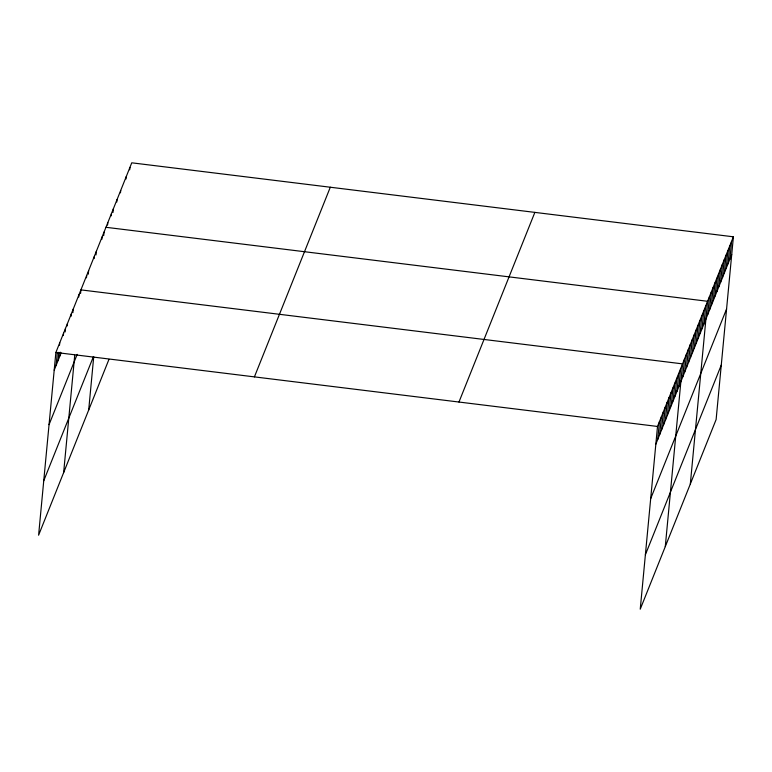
<?xml version="1.0" encoding="UTF-8"?>
<svg xmlns="http://www.w3.org/2000/svg" width="772" height="772" viewBox="0 0 772 772"><rect width="100%" height="100%" fill="white"/><g stroke="black" fill="none" stroke-linecap="round" stroke-linejoin="round"><path stroke-width="1.16" d="M733.4 236.801L657.512 426.453L640.239 609.185L716.126 419.534L733.4 236.801L131.761 162.815L55.873 352.466L38.6 535.199L108.958 359.366M56.124 365.397L57.35 352.379M58.045 360.582L58.836 352.302M59.502 345.2L59.724 342.836M59.975 355.767L60.312 352.215M63.352 335.579L63.574 333.214M65.166 331.941L65.504 328.399M67.212 325.948L67.434 323.584M71.063 316.317L71.285 313.953M72.877 312.689L73.215 309.138M78.763 297.066L78.995 294.701M63.642 472.609L74.739 355.265M80.578 293.428L80.915 289.886L682.554 363.873L665.281 546.595M86.474 277.804L86.696 275.44M88.288 274.176L88.626 270.625M94.174 258.552L94.406 256.179M95.998 254.914L96.326 251.373M101.885 239.291L102.107 236.927M103.699 235.663L104.037 232.111M88.693 410.028L93.73 356.712M107.578 225.057L107.8 222.693M111.264 215.851L111.486 213.477M113.001 212.425L113.33 208.874M116.794 202.032L117.016 199.668M120.48 192.817L120.702 190.452M126.01 178.998L126.232 176.634M129.696 169.792L129.918 167.427M657.754 439.384L659.433 421.637M659.684 434.568L661.363 416.822M661.614 429.753L663.283 412.007M663.534 424.938L665.213 407.201M665.464 420.122L667.143 402.386M667.394 415.307L669.063 397.57M669.314 410.501L670.993 392.755M671.244 405.686L672.923 387.94M673.165 400.871L674.844 383.124M675.095 396.055L676.774 378.309M677.025 391.24L678.704 373.494M678.945 386.425L680.624 368.688M682.805 376.794L684.474 359.057M684.725 371.988L686.404 354.242M686.655 367.173L688.334 349.427M688.585 362.358L690.255 344.611M690.506 357.542L692.185 339.796M692.436 352.727L694.115 334.98M694.356 347.911L696.035 330.175M696.286 343.096L697.965 325.359M698.216 338.281L699.895 320.544M700.136 333.475L701.816 315.729M702.066 328.66L703.746 310.913M703.996 323.844L705.666 306.098M690.322 484.015L707.596 301.283L105.957 227.296M707.76 314.426L709.439 296.68M709.603 309.813L711.282 292.077M711.446 305.21L713.125 287.473M713.289 300.607L714.968 282.861M715.133 296.004L716.812 278.258M716.976 291.391L718.655 273.655M718.819 286.788L720.498 269.042M720.662 282.185L722.341 264.439M722.505 277.573L724.184 259.836M724.348 272.97L726.027 255.233M726.191 268.367L727.871 250.62M728.035 263.763L729.714 246.017M729.878 259.151L731.557 241.414M54.194 370.213L61.133 352.881M49.051 424.658L77.181 354.367M43.743 480.753L93.451 356.548M254.413 376.881L330.3 187.229M458.964 402.038L534.861 212.387M655.833 444.199L731.721 254.548M650.68 498.644L726.577 308.993M645.382 554.74L721.27 365.088M55.873 352.466L657.512 426.453"/></g></svg>
